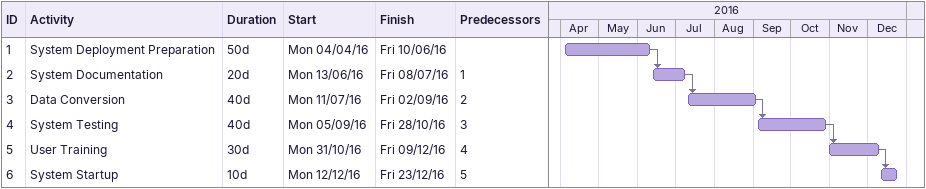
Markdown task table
| ID | Task | Duration | Start | Finish | Predecessors |
|---|---|---|---|---|---|
| 1 | System Deployment Preparation | 50d | 2016-04-04 | 2016-06-10 |  |
| 2 | System Documentation | 20d | 2016-06-13 | 2016-07-08 | 1 |
| 3 | Data Conversion | 40d | 2016-07-11 | 2016-09-02 | 2 |
| 4 | System Testing | 40d | 2016-09-05 | 2016-10-28 | 3 |
| 5 | User Training | 30d | 2016-10-31 | 2016-12-09 | 4 |
| 6 | System Startup | 10d | 2016-12-12 | 2016-12-23 | 5 |
